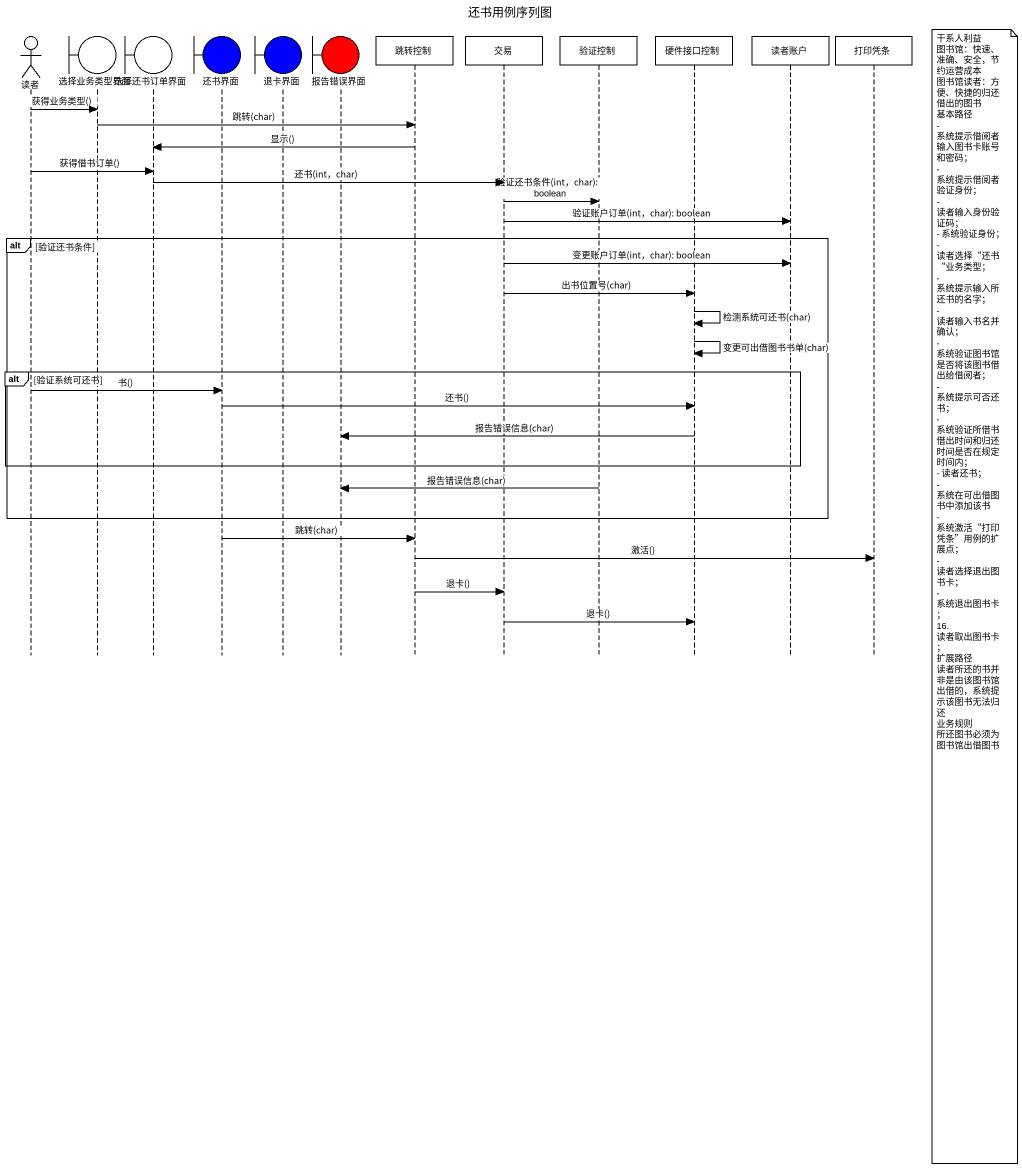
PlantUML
@startuml
title 还书用例序列图
hide footbox
actor 读者
boundary 选择业务类型界面
boundary 选择还书订单界面
boundary 还书界面 #0000FF
boundary 退卡界面 #0000FF
boundary 报告错误界面 #FF0000
participant 跳转控制
participant 交易
participant 验证控制
participant 硬件接口控制
participant 读者账户
participant 打印凭条

读者 -> 选择业务类型界面 : 获得业务类型()
选择业务类型界面 -> 跳转控制 : 跳转(char)
跳转控制 -> 选择还书订单界面 : 显示()
读者 -> 选择还书订单界面 : 获得借书订单()
选择还书订单界面 -> 交易 : 还书(int，char)
交易 -> 验证控制 : 验证还书条件(int，char): boolean
交易 -> 读者账户 : 验证账户订单(int，char): boolean
alt 验证还书条件
  交易 -> 读者账户 : 变更账户订单(int，char): boolean
  交易 -> 硬件接口控制 : 出书位置号(char)
  硬件接口控制 -> 硬件接口控制 : 检测系统可还书(char)
  硬件接口控制 -> 硬件接口控制 : 变更可出借图书书单(char)
  alt 验证系统可还书
    读者 -> 还书界面 : 书()
    还书界面 -> 硬件接口控制 : 还书()
    硬件接口控制 -> 报告错误界面 : 报告错误信息(char)
  end
  验证控制 -> 报告错误界面 : 报告错误信息(char)
end
还书界面 -> 跳转控制 : 跳转(char)
跳转控制 -> 打印凭条 : 激活()
跳转控制 -> 交易 : 退卡()
note right of 打印凭条
  干系人利益
  图书馆：快速、准确、安全，节约运营成本
  图书馆读者：方便、快捷的归还借出的图书
  基本路径
  - 系统提示借阅者输入图书卡账号和密码；
  - 系统提示借阅者验证身份；
  - 读者输入身份验证码；
  - 系统验证身份；
  - 读者选择“还书“业务类型；
  - 系统提示输入所还书的名字；
  - 读者输入书名并确认；
  - 系统验证图书馆是否将该图书借出给借阅者；
  - 系统提示可否还书；
  - 系统验证所借书借出时间和归还时间是否在规定时间内；
  - 读者还书；
  - 系统在可出借图书中添加该书
  - 系统激活“打印凭条”用例的扩展点；
  - 读者选择退出图书卡；
  - 系统退出图书卡；
  16. 读者取出图书卡；
  扩展路径
  读者所还的书并非是由该图书馆出借的，系统提示该图书无法归还
  业务规则
  所还图书必须为图书馆出借图书
end note
交易 -> 硬件接口控制 : 退卡()
@enduml
